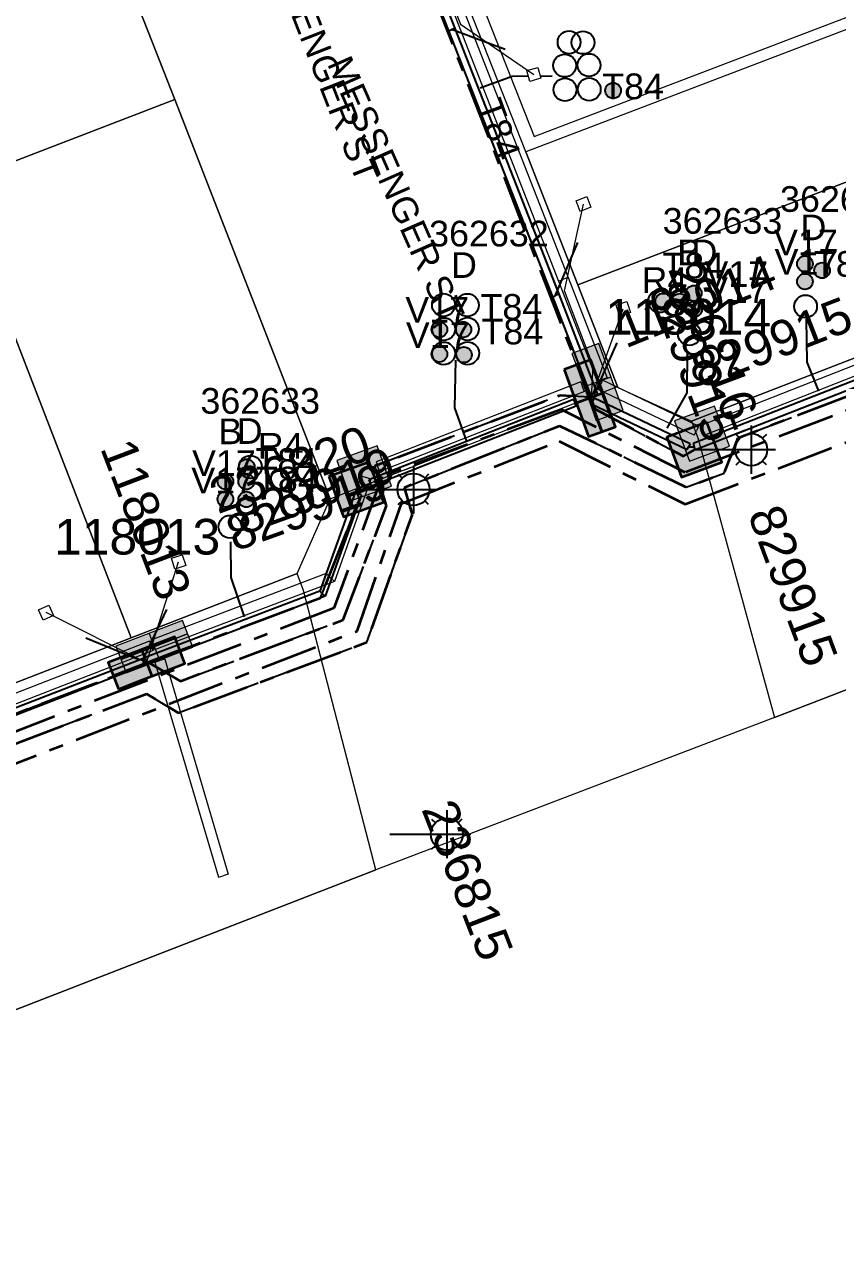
# Model space of a CAD drawing. Header units: metres. Extents: x 0 to 310918, y 0 to 6270107.
# Drawn here: x 310551.4 to 310608.4, y 6269599.2 to 6269685.3 of the extents above; entities that cross this region are included whole.
import ezdxf
from ezdxf import colors
from ezdxf.entities.mleader import LeaderData, LeaderLine
from ezdxf.enums import TextEntityAlignment as Align
from ezdxf.math import Vec2, Vec3

# ---------------------------------------------------------------- set-up
doc = ezdxf.new("R2010")
doc.units = ezdxf.units.M
doc.linetypes.add('Cable Exist UG', pattern=[7, 4, -1, 1, -1])
doc.linetypes.add('PHANTOMX2', pattern=[6.6, 3, -0.75, 0.2, -0.75, 0.2, -0.75, 0.2, -0.75])
doc.layers.get('0').update_dxf_attribs({"color": 6})
for name, color, linetype, lineweight in [('_User Miscellaneous1', 30, 'Continuous', 13), ('_User_HV_Exist', 1, 'Continuous', 35), ('_User_LV_Exist', 5, 'Continuous', 35), ('Cadastre Developer_SP_NEW', 92, 'Continuous', 15), ('Cadastre Land Parcels_SP_EXT', 118, 'Continuous', 15), ('Cadastre Roads_SP_EXT', 218, 'Continuous', 15), ('Mains_HV_EXT', 13, 'Continuous', 25), ('Mains_LV_EXT', 163, 'Continuous', 25), ('Mains_LV_SL_EXT', 135, 'Continuous', 25), ('Services_SP_EXT', 42, 'PHANTOMX2', 20)]:
    doc.layers.add(name, color=color, linetype=linetype, lineweight=lineweight)
doc.layers.add('_User Miscellaneous12', color=252, linetype='Continuous', lineweight=13, plot=False, transparency=0.75)
for name, color, linetype in [('Duct_SP_EXT', 30, 'Continuous'), ('SupportsUG_SP_LV_EXT', 7, 'Continuous'), ('SupportsUG_SP_LV_SL_EXT', 7, 'Continuous'), ('Trench_SP_EXT', 7, 'Continuous')]:
    doc.layers.add(name, color=color, linetype=linetype)
doc.layers.add('Features_HIDE', color=1, linetype='Continuous', plot=False)
doc.styles.add('COLUMN_LABEL', font='arial.ttf', dxfattribs={"height": 2})
doc.styles.add('iecARIAL', font='arial.ttf', dxfattribs={"height": 2})
doc.styles.add('POLE_LABEL', font='arial.ttf', dxfattribs={"height": 2})
doc.styles.add('SL_LABEL', font='arial.ttf', dxfattribs={"height": 2})
doc.styles.get("Standard").update_dxf_attribs({"font": 'arial.ttf'})

# ---------------------------------------------------------------- blocks, each defined once
blk = doc.blocks.new('COLUMN_EXT')
blk.add_hatch(color=256).paths.add_polyline_path([(1.5, -1.5), (1.5, 1.5), (-1.5, 1.5), (-1.5, -1.5)])
blk.add_lwpolyline([(1.5, 1.5), (-1.5, 1.5), (-1.5, -1.5), (1.5, -1.5)], close=True)
at = {"flags": 9}
for tag, p in [('SUBURB', (-1.813, 1.8)), ('NOTES', (-1.813, 2)), ('STREETNAME', (-1.813, 1.6)), ('LOCATION', (-1.813, 1.4)), ('LEGEND', (-1.813, 1.2)), ('USAGE', (-1.813, 1)), ('STATE', (-1.813, 0.8)), ('COLUMN_TYPE', (-1.813, 0.4)), ('OWNED_BY', (-1.813, 0.6))]:
    blk.add_attdef(tag, text='', height=0.2, rotation=180, dxfattribs=at).set_placement(p, align=Align.MIDDLE_LEFT)
at = {"flags": 1}
blk.add_attdef('Z', (-1.813, 2.351), '', height=0.2, rotation=180, dxfattribs=at)
at = {"flags": 9}
for tag, style, p in [('STRUCTURE_PLANT_NUMBER', 'POLE_LABEL', (-1.813, -0.031)), ('STREET_CODE', 'COLUMN_LABEL', (-1.813, 0.2))]:
    blk.add_attdef(tag, text='', height=0.2, rotation=180, dxfattribs=dict(at, style=style)).set_placement(p, align=Align.MIDDLE_LEFT)
at = {"style": 'COLUMN_LABEL', "width": 0.9, "flags": 8}
blk.add_attdef('ASSET_NUM', text='', height=2, rotation=270, dxfattribs=at).set_placement((2, -4), align=Align.MIDDLE_LEFT)
blk = doc.blocks.new('PILLAR_EXT')
blk.add_hatch(color=256).paths.add_polyline_path([(-2.5, 1), (-2.5, -1), (2.5, -1), (2.5, 1)])
for p, q in [((0, 1), (0, -1)), ((-2.5, 0), (2.5, 0))]:
    blk.add_line(p, q)
at = {"ltscale": 10}
blk.add_line((2.5, 0), (-2.5, 0), dxfattribs=at)
blk.add_lwpolyline([(-2.5, -1), (-1.25, -1), (1.25, -1), (2.5, -1), (2.5, 1), (-2.5, 1)], close=True)
at = {"width": 0.9, "flags": 8}
blk.add_attdef('ASSET_NUM', text='', height=2, rotation=90, dxfattribs=at).set_placement((-2, 4), align=Align.MIDDLE_LEFT)
for tag, p, flags in [('OWNED_BY', (0, -0.2), 9), ('STATE', (0, -0.4), 9), ('SUPPORT_TYPE', (0, -0.6), 9), ('USAGE', (0, -0.8), 9), ('LEGEND', (0, -1), 9), ('STREETNAME', (0, -1.8), 9), ('LOCATION', (0, -1.2), 9), ('NOTES', (0, -1.4), 9), ('PARENT', (0, -1.6), 9), ('SUBURB', (0, -2), 1)]:
    blk.add_attdef(tag, p, '', height=0.2, dxfattribs=dict(flags=flags))
blk = doc.blocks.new('DUCT_EXT')
blk.add_circle((0, 0.8), 0.8)
at = {"flags": 1}
blk.add_attdef('Z', (0, 0), '', height=0.2, dxfattribs=at)
at = {"flags": 9}
for tag, p in [('DUCT_CODE', (0, 0)), ('XSECT_TYPE', (0, -0.2)), ('STATE', (0, -0.6)), ('FB_REFERENCE', (0, -0.4)), ('NOTES', (0, -0.8))]:
    blk.add_attdef(tag, text='', height=0.2, dxfattribs=at).set_placement(p, align=Align.MIDDLE_LEFT)
blk = doc.blocks.new('SL_LANTERN_EXT')
at = {"flags": 9}
for tag, p in [('LRATECODE', (-7.4, 0)), ('LOUTREACHVOCAB', (-7.2, 0)), ('LOUTREACH', (-7, 0)), ('LANTNUMBER', (-6.6, 0)), ('LNEW', (-6.4, 0)), ('LMASTVOCAB', (-6.2, 0)), ('LMAST', (-6, 0)), ('LLAMPVOCAB', (-5.8, 0)), ('LLAMP', (-5.6, 0)), ('LEXIST', (-5.4, 0)), ('LCHARGE3PERCENT', (-5.2, 0)), ('LCHARGE3', (-5, 0)), ('LCHARGE2PERCENT', (-4.8, 0)), ('LCHARGE2', (-4.6, 0)), ('LCHARGE1PERCENT', (-4.4, 0)), ('LCHARGE1', (-4.2, 0)), ('LCATEGORY', (-4, 0)), ('LBRACKETVOCAB', (-3.8, 0)), ('LBRACKET', (-3.6, 0)), ('LKINGHEIGHT', (-3.4, 0)), ('CREPLACE', (-3.2, 0)), ('CREMOVE', (-3, 0)), ('CNUMBER', (-2.8, 0)), ('CNEW', (-2.6, 0)), ('CEXIST', (-2.4, 0)), ('USAGE', (-2.2, 0)), ('STATE', (-2, 0)), ('OWNED_BY', (-1.8, 0)), ('ORIENTATION', (-1.6, 0)), ('OPERATING_VOLTAGE', (-1.4, 0)), ('NO_PHASES', (-1.2, 0)), ('LANTERN_TYPE', (-1, 0)), ('LANTERN_PURPOSE', (-0.8, 0)), ('CONTROL_TYPE', (-0.6, 0)), ('CONSTRUCTED_VOLTAGE', (-0.4, 0))]:
    blk.add_attdef(tag, text='', height=0.001, rotation=270, dxfattribs=at).set_placement(p, align=Align.MIDDLE_LEFT)
at = {"style": 'SL_LABEL', "flags": 9}
blk.add_attdef('STREET_CODE', text='', height=0.001, rotation=270, dxfattribs=at).set_placement((0.001, 0), align=Align.MIDDLE_LEFT)
at = {"flags": 1}
blk.add_attdef('Z', (0, 0), '', height=0.001, rotation=270, dxfattribs=at)
at = {"width": 0.9}
blk.add_attdef('LNUMBER', text='', height=1, dxfattribs=at).set_placement((7, -1), align=Align.MIDDLE_LEFT)
at = {"flags": 9}
for tag, p in [('LREMOVE', (0, -7.6)), ('LREPLACE', (0, -7.8)), ('LTYPE', (0, -8)), ('LTYPEVOCAB', (0, -8.2)), ('LEGEND', (0, -8.4)), ('SUBURB', (0, -8.6)), ('STREETNAME', (0, -8.8)), ('LOCATION', (0, -9)), ('NOTES', (0, -9.2)), ('MAINTAINED_BY', (0, -9.863))]:
    blk.add_attdef(tag, text='', height=0.001, dxfattribs=at).set_placement(p, align=Align.MIDDLE_LEFT)
blk.add_attdef('OPERATED_BY', (0, -9.607), '', height=0.001, dxfattribs=at)
at = {"layer": 'Features_HIDE', "width": 0.9}
blk.add_attdef('ASSET_NUM', text='', height=1, dxfattribs=at).set_placement((7, 1), align=Align.MIDDLE_LEFT)
at = {"transparency": 33554651}
blk.add_wipeout([(5.688, 0), (5.061, -1.061), (4, -1.688), (2.939, -1.061), (2.313, 0), (2.939, 1.061), (4, 1.687), (5.061, 1.061)], dxfattribs=at)
for p, q in [((2.939, 1.061), (3.205, 0.795)), ((4, 1.687), (4, 0)), ((5.061, 1.061), (4.795, 0.795)), ((0, 0), (4, 0)), ((2.939, -1.061), (3.205, -0.795)), ((4, 0), (5.688, 0)), ((4, 0), (4, -1.688)), ((5.061, -1.061), (4.795, -0.795))]:
    blk.add_line(p, q)
blk.add_circle((4, 0), 1.125)
blk = doc.blocks.new('CCP_EXT')
at = {"flags": 9}
for tag, p in [('STATE', (0, -1.8)), ('USAGE', (0, -1.2)), ('LEGEND', (0, -1.4)), ('LIFE_SUPPORT', (0, -1.6)), ('NOTES', (0, -2))]:
    blk.add_attdef(tag, text='', height=0.2, dxfattribs=at).set_placement(p, align=Align.MIDDLE_LEFT)
at = {"transparency": 33554651}
blk.add_wipeout([(0, 0.566), (0.566, 0), (0, -0.566), (-0.566, 0)], dxfattribs=at)
blk.add_lwpolyline([(-0.566, 0), (0, 0.566), (0.566, 0), (0, -0.566), (-0.566, 0)])
at = {"flags": 1}
blk.add_attdef('Z', (0, 0), '', height=0.2, dxfattribs=at)
at = {"flags": 9}
for tag, p in [('CCP_TYPE', (0, 0)), ('OPERATING_VOLTAGE', (0, -0.6)), ('ORIENTATION', (0, -0.8)), ('CONSTRUCTED_VOLTAGE', (0, -0.2)), ('NO_PHASES', (0, -0.4)), ('OWNED_BY', (0, -1))]:
    blk.add_attdef(tag, text='', height=0.2, dxfattribs=at).set_placement(p, align=Align.MIDDLE_LEFT)
blk = doc.blocks.new('CABLE_LARGE_EXT')
h = blk.add_hatch(color=256)
edge = h.paths.add_edge_path()
edge.add_arc((0, 0.55), 0.55, 0, 360)
blk.add_circle((0, 0.55), 0.55)
at = {"flags": 1}
blk.add_attdef('Z', (0, 0), '', height=0.2, dxfattribs=at)
at = {"flags": 9}
for tag, p in [('COND_CODE', (0, 0)), ('XSECT_SIZE', (0, -0.6)), ('STATE', (0, -0.4)), ('FB_REFERENCE', (0, -0.2)), ('NOTES', (0, -0.8))]:
    blk.add_attdef(tag, text='', height=0.2, dxfattribs=at).set_placement(p, align=Align.MIDDLE_LEFT)

msp = doc.modelspace()

# ---------------------------------------------------------------- linework, layer by layer
at = {"layer": '_User Miscellaneous1'}
for p, q in [((310588.894, 6269667.338), (310589.23, 6269667.468)), ((310588.895, 6269667.337), (310589.23, 6269667.468)), ((310589.565, 6269667.599), (310589.23, 6269667.468)), ((310589.566, 6269667.598), (310589.23, 6269667.468)), ((310588.894, 6269667.338), (310591.615, 6269660.306)), ((310592.286, 6269660.565), (310591.951, 6269660.435)), ((310590.445, 6269660.274), (310590.576, 6269659.939)), ((310590.707, 6269659.604), (310590.576, 6269659.939)), ((310591.615, 6269660.306), (310591.951, 6269660.435)), ((310591.664, 6269659.733), (310591.819, 6269660.058)), ((310591.973, 6269660.384), (310591.819, 6269660.058)), ((310572.599, 6269646.834), (310572.882, 6269646.556)), ((310573.165, 6269646.279), (310560.544, 6269641.481)), ((310573.165, 6269646.279), (310572.882, 6269646.556)), ((310560.204, 6269642.101), (310529.798, 6269630.322)), ((310560.204, 6269642.101), (310560.334, 6269641.765)), ((310560.288, 6269642.154), (310560.416, 6269641.817)), ((310560.464, 6269641.429), (310560.334, 6269641.765)), ((310560.544, 6269641.481), (310560.416, 6269641.817)), ((310560.464, 6269641.429), (310530.059, 6269629.651)), ((310560.575, 6269640.626), (310560.92, 6269640.728)), ((310561.266, 6269640.83), (310560.92, 6269640.728)), ((310561.266, 6269640.83), (310565.719, 6269625.744)), ((310560.575, 6269640.626), (310565.029, 6269625.54)), ((310565.029, 6269625.54), (310565.374, 6269625.642)), ((310565.719, 6269625.744), (310565.374, 6269625.642))]:
    msp.add_line(p, q, dxfattribs=at)
at = {"layer": '_User_LV_Exist', "linetype": 'Cable Exist UG', "flags": 128}
msp.add_lwpolyline([(310515.467, 6269623.356), (310517.286, 6269621.951), (310530.904, 6269627.279), (310531.343, 6269629.541), (310560.141, 6269640.586)], dxfattribs=at)
at = {"layer": 'Cadastre Developer_SP_NEW', "linetype": 'Continuous'}
msp.add_lwpolyline([(310546.604, 6269674.171), (310561.966, 6269680.086), (310555.467, 6269696.634), (310552.066, 6269705.432), (310546.905, 6269707.731), (310534.109, 6269702.797), (310545.269, 6269673.658), (310546.604, 6269674.171)], close=True, dxfattribs=at)
at = {"layer": 'Cadastre Land Parcels_SP_EXT', "linetype": 'Continuous'}
for points in [[(310546.604, 6269674.171), (310561.966, 6269680.086), (310555.467, 6269696.634), (310552.066, 6269705.432), (310546.905, 6269707.731), (310534.109, 6269702.797), (310545.269, 6269673.658), (310546.604, 6269674.171)], [(310615.191, 6269688.197), (310611.536, 6269697.507), (310583.519, 6269686.788), (310587.168, 6269677.475), (310615.191, 6269688.197)], [(310618.261, 6269677.809), (310614.605, 6269687.119), (310586.583, 6269676.398), (310590.232, 6269667.084), (310618.261, 6269677.809)], [(310570.567, 6269646.829), (310572.879, 6269652.068), (310561.966, 6269680.086), (310546.604, 6269674.171), (310558.921, 6269642.322), (310570.567, 6269646.829)], [(310619.688, 6269665.831), (310621.421, 6269669.759), (310618.261, 6269677.809), (310590.232, 6269667.084), (310593.027, 6269659.95), (310593.049, 6269659.872), (310598.209, 6269657.522), (310619.688, 6269665.831)], [(310558.921, 6269642.322), (310546.604, 6269674.171), (310532.395, 6269668.7), (310544.693, 6269636.817), (310558.921, 6269642.322)], [(310708.233, 6269549.375), (310694.871, 6269584.252), (310667.239, 6269656.389), (310661.324, 6269659.018), (310638.2, 6269650.031), (310625.585, 6269645.054), (310604.036, 6269636.736), (310576.068, 6269626.069), (310549.896, 6269615.893), (310549.363, 6269581.433), (310547.391, 6269454.555), (310708.233, 6269549.375)]]:
    msp.add_lwpolyline(points, close=True, dxfattribs=at)
at = {"layer": 'Duct_SP_EXT'}
for p, q in [((310577.493, 6269694.3), (310581.171, 6269684.889)), ((310577.94, 6269694.474), (310581.618, 6269685.064)), ((310581.171, 6269684.889), (310581.394, 6269684.977)), ((310581.171, 6269684.889), (310581.394, 6269684.977)), ((310581.618, 6269685.064), (310581.394, 6269684.977)), ((310581.618, 6269685.064), (310581.394, 6269684.977)), ((310588.461, 6269666.249), (310588.685, 6269666.335)), ((310588.461, 6269666.249), (310591.182, 6269659.216)), ((310588.462, 6269666.248), (310588.685, 6269666.335)), ((310588.909, 6269666.423), (310588.685, 6269666.335)), ((310588.909, 6269666.422), (310588.685, 6269666.335)), ((310588.909, 6269666.422), (310591.63, 6269659.389)), ((310589.944, 6269659.03), (310590.031, 6269658.806)), ((310590.119, 6269658.583), (310590.031, 6269658.806)), ((310591.171, 6269658.709), (310591.274, 6269658.926)), ((310591.182, 6269659.216), (310591.406, 6269659.303)), ((310591.377, 6269659.142), (310591.274, 6269658.926)), ((310591.63, 6269659.389), (310591.406, 6269659.303)), ((310572.148, 6269645.609), (310559.786, 6269640.909)), ((310572.526, 6269645.239), (310559.956, 6269640.46)), ((310572.148, 6269645.609), (310572.337, 6269645.424)), ((310572.526, 6269645.239), (310572.337, 6269645.424)), ((310559.702, 6269640.856), (310529.297, 6269629.078)), ((310559.702, 6269640.856), (310559.789, 6269640.632)), ((310559.786, 6269640.909), (310559.871, 6269640.685)), ((310559.956, 6269640.46), (310559.871, 6269640.685)), ((310559.876, 6269640.409), (310529.47, 6269628.63)), ((310559.876, 6269640.409), (310559.789, 6269640.632))]:
    msp.add_line(p, q, dxfattribs=at)
for points in [[(310588.439, 6269681.701), (310585.646, 6269681.683), (310583.383, 6269680.861)], [(310606.251, 6269664.683), (310606.292, 6269661.664), (310607.119, 6269659.621)], [(310597.913, 6269662.448), (310597.887, 6269659.504), (310596.472, 6269657.018)], [(310581.659, 6269661.807), (310581.587, 6269658.458), (310582.438, 6269656.104)], [(310565.883, 6269649.052), (310565.897, 6269646.567), (310566.846, 6269643.791)]]:
    msp.add_lwpolyline(points, dxfattribs=at)
at = {"layer": 'Mains_LV_EXT', "linetype": 'Cable Exist UG'}
msp.add_lwpolyline([(310515.467, 6269623.356), (310517.286, 6269621.951), (310530.904, 6269627.279), (310531.343, 6269629.541), (310560.141, 6269640.586)], dxfattribs=at)
at = {"layer": 'Trench_SP_EXT', "linetype": 'Cable Exist UG'}
for points in [[(310581.386, 6269684.998), (310585.452, 6269683.497)], [(310588.674, 6269666.364), (310590.455, 6269670.523)], [(310591.384, 6269659.36), (310593.168, 6269663.4)], [(310590.031, 6269658.806), (310591.22, 6269659.235)], [(310555.745, 6269642.334), (310559.699, 6269640.704), (310561.449, 6269644.39)]]:
    msp.add_lwpolyline(points, dxfattribs=at)

# ---------------------------------------------------------------- block references
at = {"layer": 'Duct_SP_EXT'}
for name, p in [('DUCT_EXT', (310589.628, 6269683.288)), ('DUCT_EXT', (310590.602, 6269683.271)), ('DUCT_EXT', (310589.317, 6269681.659)), ('DUCT_EXT', (310591.019, 6269681.686)), ('DUCT_EXT', (310589.34, 6269679.968)), ('CABLE_LARGE_EXT', (310592.715, 6269680.153))]:
    msp.add_blockref(name, p, dxfattribs=at)
for name, p, rotation in [('DUCT_EXT', (310591.042, 6269679.989), 0.4123655589125262), ('CABLE_LARGE_EXT', (310605.649, 6269668.363), 290.285344143546), ('CABLE_LARGE_EXT', (310606.87, 6269667.864), 294.5702991387427), ('CABLE_LARGE_EXT', (310605.649, 6269667.12), 290.285344143546), ('DUCT_EXT', (310596.776, 6269665.932), 90.0000000000002), ('DUCT_EXT', (310605.424, 6269665.416), 280.7709013907244), ('DUCT_EXT', (310581.619, 6269665.667), 90.0000000000002), ('DUCT_EXT', (310583.295, 6269665.659), 90.14994983694334), ('DUCT_EXT', (310581.629, 6269663.977), 90.0000000000002), ('DUCT_EXT', (310583.301, 6269663.984), 89.99999996664947), ('CABLE_LARGE_EXT', (310579.985, 6269663.942), 270.0591985741285), ('CABLE_LARGE_EXT', (310581.666, 6269663.944), 269.8188671505333), ('DUCT_EXT', (310598.867, 6269663.625), 89.14465855926964), ('DUCT_EXT', (310581.626, 6269662.27), 90.0000000000002), ('DUCT_EXT', (310583.309, 6269662.282), 90.0259342092503), ('CABLE_LARGE_EXT', (310579.985, 6269662.217), 269.9549272834599), ('CABLE_LARGE_EXT', (310581.698, 6269662.175), 270.0000000333505), ('DUCT_EXT', (310566.471, 6269654.312), 269.9605119986063), ('DUCT_EXT', (310565.093, 6269649.836), 290.2585343692598)]:
    msp.add_blockref(name, p, dxfattribs=dict(at, rotation=rotation))
at = {"layer": 'SupportsUG_SP_LV_EXT'}
ref = msp.add_blockref('PILLAR_EXT', (310591.076, 6269659.134), dxfattribs=dict(at, rotation=290.0109057212954))
ref.add_attrib('ASSET_NUM', '118014', dxfattribs={"layer": '0', "height": 2.5, "style": 'iecARIAL'}).set_placement((310592.154, 6269664.847), align=Align.MIDDLE_LEFT)
ref = msp.add_blockref('PILLAR_EXT', (310559.997, 6269640.568), dxfattribs=dict(at, rotation=21.11769112191832))
ref.add_attrib('ASSET_NUM', '118013', dxfattribs={"layer": '0', "height": 2.5, "style": 'iecARIAL'}).set_placement((310565.16, 6269649.42), align=Align.MIDDLE_RIGHT)
at = {"layer": 'SupportsUG_SP_LV_SL_EXT'}
ref = msp.add_blockref('COLUMN_EXT', (310598.404, 6269655.522), dxfattribs=dict(at, rotation=20.40336263778561))
ref.add_attrib('ASSET_NUM', '829915', dxfattribs={"layer": '0', "height": 2.5, "rotation": 290.40336, "style": 'COLUMN_LABEL'}).set_placement((310600.404, 6269656.272), align=Align.MIDDLE_RIGHT)
ref = msp.add_blockref('COLUMN_EXT', (310574.708, 6269652.735), dxfattribs=dict(at, rotation=109.8235815888367))
ref.add_attrib('ASSET_NUM', '829919', dxfattribs={"layer": '0', "height": 2.5, "rotation": 19.82358, "style": 'COLUMN_LABEL'}).set_placement((310576.708, 6269653.485), align=Align.MIDDLE_RIGHT)

# ---------------------------------------------------------------- texts
at = {"layer": '_User_LV_Exist'}
msp.add_text('MESSENGER ST', height=1.8, rotation=291.36271, dxfattribs=at).set_placement((310567.496, 6269692.71))
at = {"layer": 'Cadastre Roads_SP_EXT'}
msp.add_text('MESSENGER ST', height=1.8, rotation=293.80594, dxfattribs=at).set_placement((310572.63, 6269682.59))
at = {"layer": 'Duct_SP_EXT'}
for s, p in [('T84', (310591.945, 6269680.099)), ('362633', (310604.419, 6269672.198)), ('362633', (310596.19, 6269670.665)), ('D', (310605.853, 6269670.207)), ('362632', (310579.809, 6269669.773)), ('B', (310597.21, 6269668.455)), ('D', (310598.211, 6269668.455)), ('D', (310581.347, 6269667.567)), ('T84', (310606.797, 6269667.645)), ('V17', (310578.141, 6269664.437)), ('T84', (310583.411, 6269664.635)), ('V17', (310578.18, 6269662.662)), ('T84', (310583.483, 6269662.906)), ('362633', (310563.771, 6269658.041)), ('B', (310565.03, 6269655.906)), ('D', (310566.315, 6269655.93))]:
    msp.add_text(s, height=1.8, dxfattribs=at).set_placement(p)
at = {"layer": 'Mains_LV_EXT'}
msp.add_text('T84', height=1.8, rotation=289.98439, dxfattribs=at).set_placement((310583.106, 6269679.72))

# ---------------------------------------------------------------- next in the draw order: block references
at = {"layer": 'Features_HIDE'}
ref = msp.add_blockref('SL_LANTERN_EXT', (310598.404, 6269655.522), dxfattribs=at)
ref.add_attrib('ASSET_NUM', '236816', dxfattribs={"layer": '0', "height": 2.5, "rotation": 290.40336, "style": 'iecARIAL'}).set_placement((310599.904, 6269657.022), align=Align.BOTTOM_RIGHT)
ref = msp.add_blockref('SL_LANTERN_EXT', (310574.708, 6269652.735), dxfattribs=at)
ref.add_attrib('ASSET_NUM', '236820', dxfattribs={"layer": '0', "height": 2.5, "rotation": 19.82358, "style": 'iecARIAL'}).set_placement((310576.208, 6269654.235), align=Align.BOTTOM_RIGHT)
ref = msp.add_blockref('SL_LANTERN_EXT', (310577.05, 6269628.558), dxfattribs=at)
ref.add_attrib('ASSET_NUM', '236815', dxfattribs={"layer": '0', "height": 2.5, "rotation": 291.1511, "style": 'iecARIAL'}).set_placement((310578.55, 6269630.058), align=Align.BOTTOM_LEFT)
at = {"layer": 'Services_SP_EXT'}
for p, rotation in [((310587.156, 6269681.832), 241.4319797501472), ((310590.64, 6269672.748), 246.3870509996837), ((310593.429, 6269665.398), 153.6701570051941), ((310562.24, 6269647.646), 243.117691256743), ((310552.942, 6269644.095), 339.1176915739046)]:
    msp.add_blockref('CCP_EXT', p, dxfattribs=dict(at, rotation=rotation))

# ---------------------------------------------------------------- next in the draw order: linework, layer by layer
at = {"layer": '_User Miscellaneous1'}
for p, q in [((310581.604, 6269685.978), (310588.895, 6269667.337)), ((310582.274, 6269686.24), (310589.565, 6269667.599)), ((310589.566, 6269667.598), (310592.286, 6269660.565)), ((310621.145, 6269665.953), (310598.823, 6269657.191)), ((310621.408, 6269665.283), (310599.086, 6269656.521)), ((310590.445, 6269660.274), (310576.093, 6269654.657)), ((310590.707, 6269659.604), (310576.356, 6269653.987)), ((310598.402, 6269656.528), (310591.664, 6269659.733)), ((310598.711, 6269657.178), (310591.973, 6269660.384)), ((310598.711, 6269657.178), (310598.557, 6269656.853)), ((310598.823, 6269657.191), (310598.955, 6269656.856)), ((310598.402, 6269656.528), (310598.557, 6269656.853)), ((310599.086, 6269656.521), (310598.955, 6269656.856)), ((310576.093, 6269654.657), (310576.225, 6269654.322)), ((310575.048, 6269653.684), (310572.599, 6269646.834)), ((310575.048, 6269653.684), (310575.387, 6269653.563)), ((310576.356, 6269653.987), (310576.225, 6269654.322)), ((310575.726, 6269653.442), (310573.165, 6269646.279)), ((310575.726, 6269653.442), (310575.387, 6269653.563)), ((310572.599, 6269646.834), (310560.288, 6269642.154))]:
    msp.add_line(p, q, dxfattribs=at)
at = {"layer": '_User Miscellaneous12'}
for points in [[(310577.515, 6269694.184), (310579.141, 6269692.661), (310579.141, 6269692.661), (310582.006, 6269685.365), (310587.156, 6269681.832)], [(310591.197, 6269659.168), (310591.306, 6269661.411), (310591.306, 6269661.411), (310589.301, 6269666.661), (310590.64, 6269672.748)], [(310591.164, 6269659.077), (310593.429, 6269665.398)], [(310559.997, 6269640.568), (310562.24, 6269647.646)], [(310559.997, 6269640.568), (310552.942, 6269644.095)]]:
    msp.add_lwpolyline(points, dxfattribs=at)
at = {"layer": '_User_HV_Exist', "linetype": 'Cable Exist UG'}
for points in [[(310652.667, 6269675.179), (310634.327, 6269667.947), (310627.701, 6269665.386), (310597.767, 6269653.926), (310589.063, 6269658.348), (310576.501, 6269653.645), (310573.125, 6269644.397), (310444.144, 6269594.459), (310436.176, 6269598.271), (310424.696, 6269628.81), (310432.77, 6269632.096), (310432.745, 6269633.987)], [(310433.877, 6269598.453), (310434.543, 6269596.906), (310444.085, 6269592.179), (310574.755, 6269642.802), (310577.871, 6269651.746), (310588.936, 6269656.124), (310597.762, 6269651.693), (310626.917, 6269662.937), (310633.33, 6269665.483), (310651.368, 6269672.452)]]:
    msp.add_lwpolyline(points, dxfattribs=at)
at = {"layer": '_User_LV_Exist', "linetype": 'Cable Exist UG', "flags": 128}
for points in [[(310577.464, 6269694.207), (310591.076, 6269659.134)], [(310432.745, 6269633.987), (310431.604, 6269632.466), (310423.542, 6269629.277), (310435.355, 6269597.6), (310440.688, 6269595.449), (310442.649, 6269590.45), (310488.509, 6269608.427), (310489.383, 6269610.952), (310515.017, 6269621.077), (310517.163, 6269619.731), (310532.184, 6269625.621), (310532.793, 6269628.055), (310559.994, 6269638.402), (310562.204, 6269637.072), (310575.447, 6269642.021), (310578.635, 6269650.977), (310578.083, 6269652.87), (310588.962, 6269657.201), (310597.845, 6269652.889), (310600.504, 6269653.871), (310601.495, 6269656.357), (310626.744, 6269666.009), (310633.511, 6269664.417), (310652.519, 6269671.792), (310654.267, 6269677.014)], [(310560.141, 6269640.586), (310562.373, 6269639.295), (310573.791, 6269643.587), (310576.813, 6269651.575), (310575.974, 6269654.379), (310589.004, 6269659.352), (310591.111, 6269659.216)]]:
    msp.add_lwpolyline(points, dxfattribs=at)
at = {"layer": '_User_LV_Exist', "color": 4, "linetype": 'Cable Exist UG', "flags": 128}
for points in [[(310591.092, 6269659.27), (310591.422, 6269658.381), (310597.642, 6269655.073), (310598.427, 6269655.508)], [(310560.016, 6269640.576), (310572.193, 6269645.136), (310574.92, 6269652.042), (310574.698, 6269652.762)]]:
    msp.add_lwpolyline(points, dxfattribs=at)
at = {"layer": 'Cadastre Developer_SP_NEW', "linetype": 'Continuous'}
for points in [[(310615.191, 6269688.197), (310611.536, 6269697.507), (310583.519, 6269686.788), (310587.168, 6269677.475), (310615.191, 6269688.197)], [(310618.261, 6269677.809), (310614.605, 6269687.119), (310586.583, 6269676.398), (310590.232, 6269667.084), (310618.261, 6269677.809)], [(310570.567, 6269646.829), (310572.879, 6269652.068), (310561.966, 6269680.086), (310546.604, 6269674.171), (310558.921, 6269642.322), (310570.567, 6269646.829)], [(310619.688, 6269665.831), (310621.421, 6269669.759), (310618.261, 6269677.809), (310590.232, 6269667.084), (310593.027, 6269659.95), (310593.049, 6269659.872), (310598.209, 6269657.522), (310619.688, 6269665.831)], [(310558.921, 6269642.322), (310546.604, 6269674.171), (310532.395, 6269668.7), (310544.693, 6269636.817), (310558.921, 6269642.322)], [(310708.233, 6269549.375), (310694.871, 6269584.252), (310667.239, 6269656.389), (310661.324, 6269659.018), (310638.2, 6269650.031), (310625.585, 6269645.054), (310604.036, 6269636.736), (310576.068, 6269626.069), (310549.896, 6269615.893), (310549.363, 6269581.433), (310547.391, 6269454.555), (310708.233, 6269549.375)]]:
    msp.add_lwpolyline(points, close=True, dxfattribs=at)
at = {"layer": 'Cadastre Roads_SP_EXT', "linetype": 'Continuous'}
msp.add_lwpolyline([(310546.904, 6269707.73), (310552.066, 6269705.432), (310555.467, 6269696.634), (310561.966, 6269680.086), (310572.879, 6269652.068), (310593.027, 6269659.95), (310590.232, 6269667.084), (310586.583, 6269676.398), (310582.934, 6269685.711), (310579.285, 6269695.024), (310575.633, 6269704.343), (310572.169, 6269713.369)], dxfattribs=at)
for points in [[(310625.585, 6269645.054), (310620.133, 6269664.659), (310620.114, 6269664.699), (310619.688, 6269665.831), (310598.209, 6269657.522), (310598.652, 6269656.347), (310604.036, 6269636.736), (310625.585, 6269645.054)], [(310549.896, 6269615.893), (310576.068, 6269626.069), (310571.009, 6269645.652), (310570.567, 6269646.829), (310558.921, 6269642.322), (310544.693, 6269636.817), (310528.816, 6269630.675), (310514.807, 6269625.253), (310498.931, 6269619.111), (310484.922, 6269613.691), (310469.979, 6269607.909), (310455.97, 6269602.488), (310443.83, 6269597.791), (310444.272, 6269596.616), (310450.356, 6269577.346), (310549.896, 6269615.893)]]:
    msp.add_lwpolyline(points, close=True, dxfattribs=at)
at = {"layer": 'Duct_SP_EXT'}
for p, q in [((310581.171, 6269684.889), (310588.462, 6269666.248)), ((310581.618, 6269685.064), (310588.909, 6269666.423)), ((310620.644, 6269664.709), (310598.322, 6269655.947)), ((310620.82, 6269664.262), (310598.498, 6269655.5)), ((310589.944, 6269659.03), (310575.592, 6269653.413)), ((310598.115, 6269655.937), (310591.377, 6269659.142)), ((310590.119, 6269658.583), (310575.767, 6269652.966)), ((310597.909, 6269655.504), (310591.171, 6269658.709)), ((310597.909, 6269655.504), (310598.012, 6269655.721)), ((310598.115, 6269655.937), (310598.012, 6269655.721)), ((310598.322, 6269655.947), (310598.41, 6269655.723)), ((310598.498, 6269655.5), (310598.41, 6269655.723)), ((310575.592, 6269653.413), (310575.68, 6269653.189)), ((310575.767, 6269652.966), (310575.68, 6269653.189)), ((310574.617, 6269652.511), (310572.148, 6269645.609)), ((310575.069, 6269652.349), (310572.526, 6269645.239)), ((310574.617, 6269652.511), (310574.843, 6269652.43)), ((310575.069, 6269652.349), (310574.843, 6269652.43))]:
    msp.add_line(p, q, dxfattribs=at)
at = {"layer": 'Mains_HV_EXT', "linetype": 'Cable Exist UG'}
for points in [[(310652.667, 6269675.179), (310634.327, 6269667.947), (310627.701, 6269665.386), (310597.767, 6269653.926), (310589.063, 6269658.348), (310576.501, 6269653.645), (310573.125, 6269644.397), (310444.144, 6269594.459), (310436.176, 6269598.271), (310424.696, 6269628.81), (310432.77, 6269632.096), (310432.745, 6269633.987)], [(310433.877, 6269598.453), (310434.543, 6269596.906), (310444.085, 6269592.179), (310574.755, 6269642.802), (310577.871, 6269651.746), (310588.936, 6269656.124), (310597.762, 6269651.693), (310626.917, 6269662.937), (310633.33, 6269665.483), (310651.368, 6269672.452)]]:
    msp.add_lwpolyline(points, dxfattribs=at)
at = {"layer": 'Mains_LV_EXT', "linetype": 'Cable Exist UG'}
for points in [[(310577.464, 6269694.207), (310591.076, 6269659.134)], [(310532.793, 6269628.055), (310559.994, 6269638.402), (310562.204, 6269637.072), (310575.447, 6269642.021), (310578.635, 6269650.977), (310578.083, 6269652.87), (310588.962, 6269657.201), (310597.845, 6269652.889), (310600.504, 6269653.871), (310601.495, 6269656.357), (310626.744, 6269666.009), (310633.511, 6269664.417), (310652.519, 6269671.792), (310654.267, 6269677.014)], [(310560.141, 6269640.586), (310562.373, 6269639.295), (310573.791, 6269643.587), (310576.813, 6269651.575), (310575.974, 6269654.379), (310589.004, 6269659.352), (310591.111, 6269659.216)]]:
    msp.add_lwpolyline(points, dxfattribs=at)
at = {"layer": 'Mains_LV_SL_EXT', "linetype": 'Cable Exist UG'}
for points in [[(310591.092, 6269659.27), (310591.422, 6269658.381), (310597.642, 6269655.073), (310598.427, 6269655.508)], [(310560.016, 6269640.576), (310572.193, 6269645.136), (310574.92, 6269652.042), (310574.698, 6269652.762)]]:
    msp.add_lwpolyline(points, dxfattribs=at)
at = {"layer": 'Trench_SP_EXT', "linetype": 'Cable Exist UG'}
for points in [[(310598.012, 6269655.721), (310598.414, 6269655.725)], [(310574.847, 6269652.277), (310574.893, 6269652.813), (310575.556, 6269653.115)]]:
    msp.add_lwpolyline(points, dxfattribs=at)

# ---------------------------------------------------------------- next in the draw order: block references
at = {"layer": '_User Miscellaneous1'}
ref = msp.add_blockref('PILLAR_EXT', (310591.62, 6269660.266), dxfattribs=dict(at, rotation=290.0109057212954))
ref.add_attrib('ASSET_NUM', '118014', dxfattribs={"layer": '0', "height": 2.5, "rotation": 21.89167, "style": 'iecARIAL'}).set_placement((310593.12, 6269663.766), align=Align.MIDDLE_LEFT)
ref = msp.add_blockref('COLUMN_EXT', (310598.948, 6269656.654), dxfattribs=dict(at, rotation=20.40336263778561))
ref.add_attrib('ASSET_NUM', '829915', dxfattribs={"layer": '0', "height": 2.5, "rotation": 21.15017, "style": 'COLUMN_LABEL'}).set_placement((310609.274, 6269665.153), align=Align.MIDDLE_RIGHT)
ref = msp.add_blockref('PILLAR_EXT', (310560.542, 6269641.701), dxfattribs=dict(at, rotation=21.11769112191832))
ref.add_attrib('ASSET_NUM', '118013', dxfattribs={"layer": '0', "height": 2.5, "rotation": 290.87577, "style": 'iecARIAL'}).set_placement((310562.042, 6269645.201), align=Align.MIDDLE_RIGHT)
ref = msp.add_blockref('COLUMN_EXT', (310575.253, 6269653.867), dxfattribs=dict(at, rotation=109.8235815888367))
ref.add_attrib('ASSET_NUM', '829919', dxfattribs={"layer": '0', "height": 2.5, "rotation": 19.82358, "style": 'COLUMN_LABEL'}).set_placement((310577.253, 6269654.617), align=Align.MIDDLE_RIGHT)
at = {"layer": '_User_LV_Exist'}
ref = msp.add_blockref('PILLAR_EXT', (310591.076, 6269659.134), dxfattribs=dict(at, rotation=290.0109057212954))
ref.add_attrib('ASSET_NUM', '118014', dxfattribs={"layer": '0', "height": 2.5, "style": 'iecARIAL'}).set_placement((310592.154, 6269664.847), align=Align.MIDDLE_LEFT)
ref = msp.add_blockref('COLUMN_EXT', (310598.404, 6269655.522), dxfattribs=dict(at, rotation=20.40336263778561))
ref.add_attrib('ASSET_NUM', '829915', dxfattribs={"layer": '0', "height": 2.5, "rotation": 290.40336, "style": 'COLUMN_LABEL'}).set_placement((310607.369, 6269640.528), align=Align.MIDDLE_RIGHT)
ref = msp.add_blockref('COLUMN_EXT', (310574.708, 6269652.735), dxfattribs=dict(at, rotation=109.8235815888367))
ref.add_attrib('ASSET_NUM', '829919', dxfattribs={"layer": '0', "height": 2.5, "rotation": 19.82358, "style": 'COLUMN_LABEL'}).set_placement((310576.708, 6269653.485), align=Align.MIDDLE_RIGHT)
ref = msp.add_blockref('PILLAR_EXT', (310559.997, 6269640.568), dxfattribs=dict(at, rotation=21.11769112191832))
ref.add_attrib('ASSET_NUM', '118013', dxfattribs={"layer": '0', "height": 2.5, "style": 'iecARIAL'}).set_placement((310565.16, 6269649.42), align=Align.MIDDLE_RIGHT)
at = {"layer": 'Duct_SP_EXT'}
for p, rotation in [((310598.923, 6269666.489), 90.0000000000002), ((310596.776, 6269665.932), 90.0000000000002), ((310597.937, 6269665.92), 90.0000000000002), ((310598.936, 6269665.361), 90.0000000000002), ((310566.471, 6269654.312), 269.9999999999998), ((310565.01, 6269653.101), 290.285344143546), ((310566.489, 6269653.048), 294.5702991387427), ((310565.01, 6269651.859), 290.285344143546), ((310566.489, 6269651.806), 294.5702991387427)]:
    msp.add_blockref('CABLE_LARGE_EXT', p, dxfattribs=dict(at, rotation=rotation))

# ---------------------------------------------------------------- next in the draw order: texts
for s, p in [('V17', (310604, 6269669.156)), ('T84', (310596.171, 6269667.529)), ('V17', (310604.035, 6269667.787)), ('R4', (310594.71, 6269666.517)), ('V17', (310599.12, 6269666.939)), ('V17', (310599.092, 6269665.815)), ('R4', (310567.792, 6269654.895)), ('V17', (310563.185, 6269653.683)), ('T84', (310567.636, 6269653.833)), ('V17', (310563.133, 6269652.449)), ('T84', (310567.667, 6269652.528))]:
    msp.add_text(s, height=1.8, dxfattribs=at).set_placement(p)

# ---------------------------------------------------------------- next in the draw order: leaders
at = {"layer": 'Cadastre Developer_SP_NEW'}
ml = msp.add_multileader_mtext('Standard', dxfattribs=at)
ml.set_content('{\\C7;CONSTRUCTED UNDER URS16102}', color=256)
ml.set_leader_properties()
ml.build(insert=Vec2(0, 0))
ml.multileader.update_dxf_attribs({"leader_type": 2, "has_text_frame": 1, "text_left_attachment_type": 2, "text_right_attachment_type": 2, "dogleg_length": 0.01})
ctx = ml.context
ctx.base_point, ctx.char_height, ctx.plane_origin, ctx.plane_x_axis, ctx.plane_y_axis = Vec3(310563.819, 6269743.846), 1.8, Vec3(311952.906, 6270183.813), Vec3(0.933494, 0.358594), Vec3(-0.358594, 0.933494)
ctx.left_attachment, ctx.right_attachment, ctx.text_align_type = 2, 2, 1
notes = []
notes.append((ctx, [(0, (0, 0, 0), (0, 0), (1, 0), 1, [])]))
ctx.mtext.insert, ctx.mtext.text_direction, ctx.mtext.rotation, ctx.mtext.width, ctx.mtext.alignment, ctx.mtext.flow_direction = Vec3(310574.896, 6269750.722), Vec3(0.933494, 0.358594), 0.366762, 23.5182, 2, 5
ctx.mtext.has_bg_fill, ctx.mtext.bg_color, ctx.mtext.bg_scale_factor, ctx.mtext.bg_transparency, ctx.mtext.use_window_bg_color = 1, -1073741824, 2, 0, 1
for ctx, leaders in notes:
    for number, flags, end, landing, length, lines in leaders:
        leader = LeaderData()
        leader.index, (leader.has_last_leader_line, leader.has_dogleg_vector, leader.attachment_direction) = number, flags
        leader.last_leader_point, leader.dogleg_vector, leader.dogleg_length = Vec3(end), Vec3(landing), length
        for number, points, colour, breaks in lines:
            line = LeaderLine()
            line.index, line.vertices, line.color, line.breaks = number, Vec3.list(points), colors.encode_raw_color(colour), breaks
            leader.lines.append(line)
        ctx.leaders.append(leader)

# ---------------------------------------------------------------- next in the draw order: leaders
ml = msp.add_multileader_mtext('Standard', dxfattribs=at)
ml.set_content('{\\C7;CONSTRUCTED UNDER URS16102}', color=256)
ml.set_leader_properties()
ml.build(insert=Vec2(0, 0))
ml.multileader.update_dxf_attribs({"leader_type": 2, "has_text_frame": 1, "text_left_attachment_type": 2, "text_right_attachment_type": 2, "dogleg_length": 0.01})
ctx = ml.context
ctx.base_point, ctx.char_height, ctx.plane_origin, ctx.plane_x_axis, ctx.plane_y_axis = Vec3(310598.848, 6269757.245), 1.8, Vec3(311987.935, 6270197.212), Vec3(0.933494, 0.358594), Vec3(-0.358594, 0.933494)
ctx.left_attachment, ctx.right_attachment, ctx.text_align_type = 2, 2, 1
notes = []
notes.append((ctx, [(0, (0, 0, 0), (0, 0), (1, 0), 1, [])]))
ctx.mtext.insert, ctx.mtext.text_direction, ctx.mtext.rotation, ctx.mtext.width, ctx.mtext.alignment, ctx.mtext.flow_direction = Vec3(310609.925, 6269764.121), Vec3(0.933494, 0.358594), 0.366762, 23.5182, 2, 5
ctx.mtext.has_bg_fill, ctx.mtext.bg_color, ctx.mtext.bg_scale_factor, ctx.mtext.bg_transparency, ctx.mtext.use_window_bg_color = 1, -1073741824, 2, 0, 1
for ctx, leaders in notes:
    for number, flags, end, landing, length, lines in leaders:
        leader = LeaderData()
        leader.index, (leader.has_last_leader_line, leader.has_dogleg_vector, leader.attachment_direction) = number, flags
        leader.last_leader_point, leader.dogleg_vector, leader.dogleg_length = Vec3(end), Vec3(landing), length
        for number, points, colour, breaks in lines:
            line = LeaderLine()
            line.index, line.vertices, line.color, line.breaks = number, Vec3.list(points), colors.encode_raw_color(colour), breaks
            leader.lines.append(line)
        ctx.leaders.append(leader)

# ---------------------------------------------------------------- next in the draw order: texts
at = {"layer": '_User_LV_Exist'}
msp.add_text('MESSENGER ST', height=1.8, rotation=291.36271, dxfattribs=at).set_placement((310567.496, 6269692.71))

doc.saveas('drawing.dxf')
